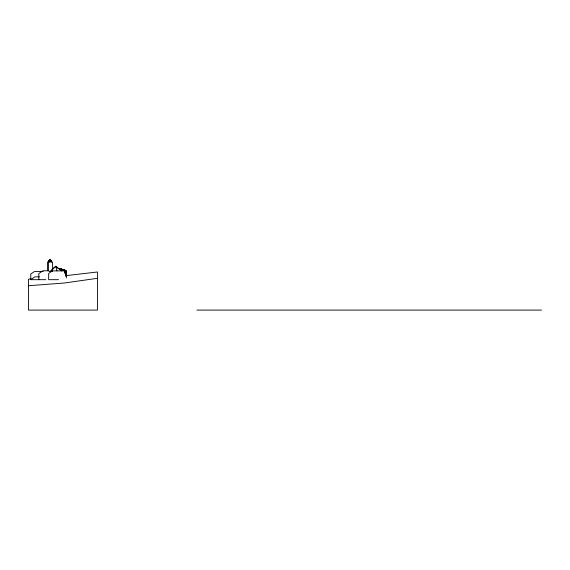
<?xml version="1.0" encoding="UTF-8"?>
<svg xmlns="http://www.w3.org/2000/svg" width="570" height="570" viewBox="0 0 570 570"><rect width="100%" height="100%" fill="white"/><g stroke="black" fill="none" stroke-linecap="round" stroke-linejoin="round"><path stroke-width="0.85" d="M50.295 260.084L50.438 261.452L49.839 260.084M49.747 260.796L49.711 261.16L49.911 259.906L49.255 261.16L48.906 260.775L49.711 259.906L50.595 260.084L51.592 261.217L51.592 262.022M49.533 260.796L48.813 261.217L49.711 259.906L48.657 261.217L49.704 259.906M49.22 260.796L48.4 261.217L48.4 262.022M50.851 260.775L50.203 259.906L51.165 261.217L50.196 259.906L50.88 261.16L48.963 261.16L49.255 260.511L49.091 261.16L48.913 260.775L49.348 261.217M51.022 261.16L51.229 260.775L48.756 260.775L48.963 261.16L49.12 260.796M48.992 261.16L49.113 260.796M49.084 262.022L49.355 260.775M50.951 270.892L55.831 266.304L61.838 270.892L59.209 269.054M49.084 261.217L49.654 260.775L50.032 261.217L49.975 260.775M51.827 269.361L55.831 266.304L58.268 268.598M52.426 270.757L48.65 273.6L48.65 279.678L58.553 279.678M97.427 278.31L64.346 283.005L28.5 285.72M31.044 278.901L28.5 279.15L28.5 310.094L97.427 310.094L97.427 271.99L65.457 275.702M49.376 260.084L50.609 260.084L51.193 260.775L50.281 259.906M48.963 260.511L51.022 260.511M48.4 261.217L51.592 261.217L51.051 260.775M48.984 270.757L42.935 270.757L38.846 273.6L38.846 279.678M50.744 270.892L66.127 270.892L66.106 276.022M43.227 271.569L34.442 271.569L30.773 274.006L30.773 279.678M49.077 271.569L52.547 271.569M39.351 276.842L34.905 276.842L30.83 279.678L45.771 279.678M196.878 310.094L541.5 310.094M64.773 270.892L61.275 268.776L58.553 268.598L64.773 270.892L64.773 272.966M51.592 261.217L50.495 260.511M66.106 270.892L64.211 269.667L62.743 269.838L64.545 270.892L64.211 269.667L65.792 270.892L65.792 273.458M61.275 268.776L62.465 269.838M50.245 261.16L50.224 260.796L50.495 261.16M50.16 260.084L50.295 260.775M50.224 260.796L50.438 261.452M55.831 266.304L56.95 270.892M66.348 273.6L66.348 277.939M65.45 270.892L65.45 273.458M65.03 270.892L65.03 273.458M52.533 269.881L52.533 262.022L47.46 262.022L47.46 270.75M48.521 262.022L48.521 270.75M66.02 276.022L66.02 270.892L65.956 276.022"/></g></svg>
